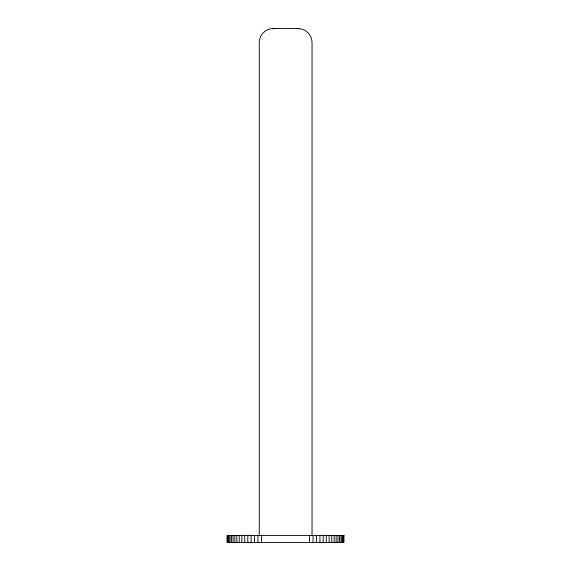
<?xml version="1.0" encoding="UTF-8"?>
<svg xmlns="http://www.w3.org/2000/svg" width="571" height="571" viewBox="0 0 571 571"><rect width="100%" height="100%" fill="white"/><g stroke="black" fill="none" stroke-linecap="round" stroke-linejoin="round"><path stroke-width="0.86" d="M343.592 535.412L343.592 542.45M342.964 535.412L342.964 542.45M342.079 535.412L342.079 542.45M340.937 535.412L340.937 542.45M339.559 535.412L339.559 542.45M337.953 535.412L337.953 542.45M336.148 535.412L336.148 542.45M334.171 535.412L334.171 542.45M331.78 535.412L331.78 542.45M329.139 535.412L329.139 542.45M326.262 535.412L326.262 542.45M323.186 535.412L323.186 542.45M319.931 535.412L319.931 542.45M316.534 535.412L316.534 542.45M313.044 535.412L313.044 542.45M312.037 535.412L312.037 42.632A14.082 14.082 0 0 0 297.955 28.55L273.331 28.55A14.082 14.082 0 0 0 259.255 42.632L259.255 535.412M309.489 535.412L309.489 542.45M261.511 535.412L261.511 542.45M257.956 535.412L257.956 542.45M254.466 535.412L254.466 542.45M251.069 535.412L251.069 542.45M247.814 535.412L247.814 542.45M244.738 535.412L244.738 542.45M241.861 535.412L241.861 542.45M239.22 535.412L239.22 542.45M236.829 535.412L236.829 542.45M234.852 535.412L234.852 542.45M233.047 535.412L233.047 542.45M231.441 535.412L231.441 542.45M230.063 535.412L230.063 542.45M228.921 535.412L228.921 542.45M228.036 535.412L228.036 542.45M227.408 535.412L227.408 542.45M272.524 28.786A14.082 14.082 0 0 1 275.086 28.55M296.206 28.55A14.082 14.082 0 0 1 298.769 28.786M343.949 535.412L227.051 535.412L227.051 542.45L343.949 542.45L343.949 535.412"/></g></svg>
